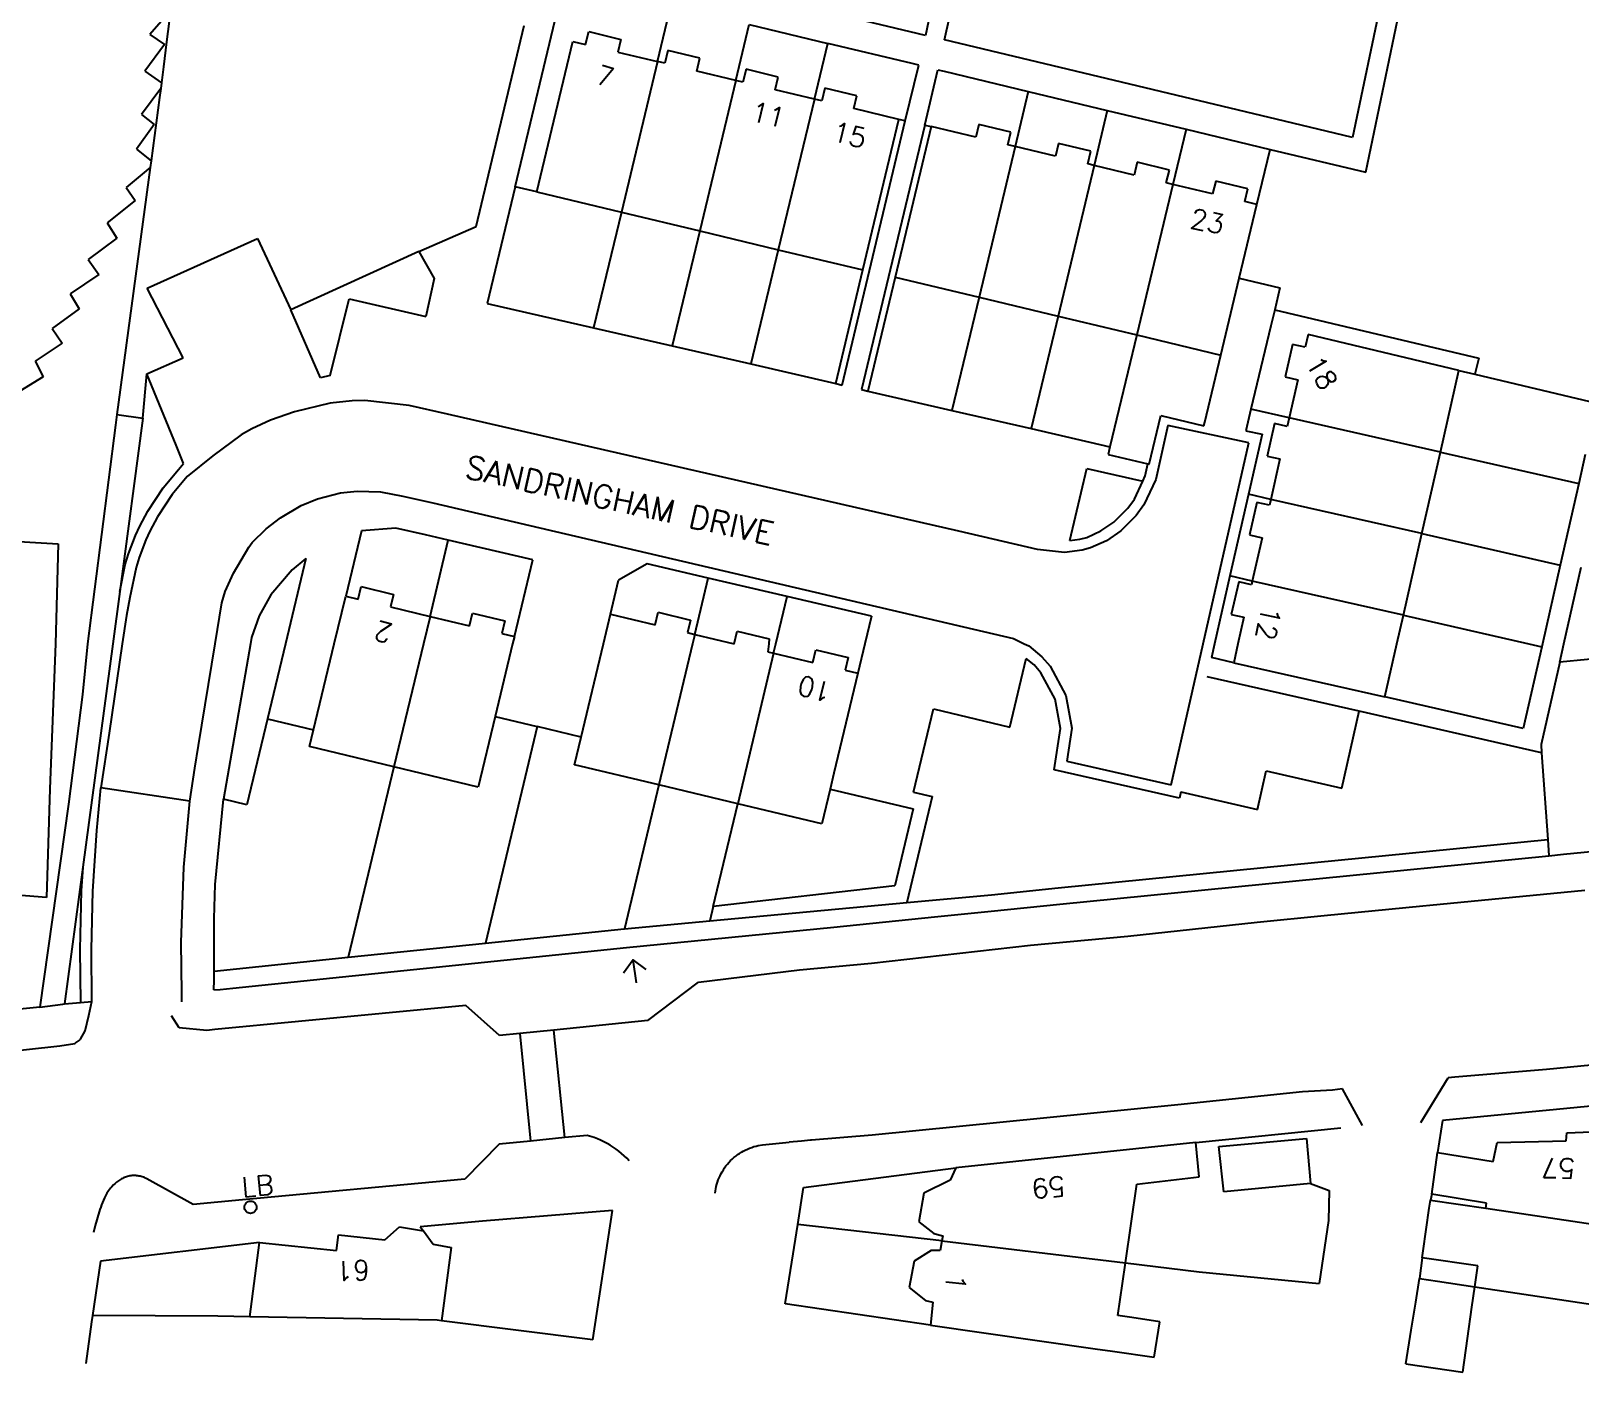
# Model space of a CAD drawing. Extents: x 427500 to 429848, y 434500 to 436505.
# Drawn here: x 428592 to 428686.5, y 435455.5 to 435537.4 of the extents above; entities that cross this region are included whole.
import ezdxf

# ---------------------------------------------------------------- set-up
doc = ezdxf.new("R2010")
doc.units = 0
doc.layers.add('LPTIP_Ex_Base', color=8, linetype='Continuous')
doc.styles.add('MtXpl_Romans', font='romans__.ttf')

msp = doc.modelspace()

# ---------------------------------------------------------------- linework, layer by layer
at = {"layer": 'LPTIP_Ex_Base', "color": 251, "true_color": 0x636466}
for p, q in [((428675.739, 435545.674), (428672.672, 435530.899)), ((428673.479, 435528.781), (428676.93, 435545.427)), ((428646.589, 435537.138), (428629.741, 435541.168)), ((428621.546, 435527.902), (428624.562, 435540.496)), ((428600.51, 435538.64), (428599.25, 435537.2)), ((428600.51, 435538.64), (428600.27, 435536.75)), ((428630.233, 435535.539), (428631.047, 435538.943)), ((428646.89, 435538.487), (428646.589, 435537.138)), ((428647.766, 435536.856), (428648.071, 435538.224)), ((428599.25, 435537.2), (428600.14, 435536.59)), ((428619.168, 435525.468), (428622.101, 435537.739)), ((428625.856, 435536.587), (428626.042, 435537.365)), ((428626.042, 435537.365), (428628.006, 435536.895)), ((428635.02, 435534.391), (428635.836, 435537.796)), ((428635.836, 435537.796), (428640.631, 435536.648)), ((428600.14, 435536.59), (428598.95, 435534.95)), ((428600.27, 435536.75), (428600.08, 435535.21)), ((428622.878, 435527.583), (428625.078, 435536.773)), ((428625.078, 435536.773), (428625.856, 435536.587)), ((428628.006, 435536.895), (428627.82, 435536.116)), ((428630.866, 435536.21), (428630.68, 435535.432)), ((428632.831, 435535.739), (428630.866, 435536.21)), ((428639.816, 435533.243), (428640.631, 435536.648)), ((428645.794, 435535.411), (428640.631, 435536.648)), ((428668.503, 435531.896), (428647.766, 435536.856)), ((428627.82, 435536.116), (428630.233, 435535.539)), ((428630.233, 435535.539), (428628.035, 435526.348)), ((428630.68, 435535.432), (428630.233, 435535.539)), ((428632.645, 435534.961), (428632.831, 435535.739)), ((428645.368, 435531.914), (428646.183, 435535.318)), ((428646.183, 435535.318), (428645.794, 435535.411)), ((428598.95, 435534.95), (428599.96, 435534.24)), ((428600.08, 435535.21), (428599.96, 435534.24)), ((428635.02, 435534.391), (428632.645, 435534.961)), ((428635.02, 435534.391), (428632.819, 435525.202)), ((428635.459, 435534.287), (428635.02, 435534.391)), ((428635.645, 435535.065), (428635.459, 435534.287)), ((428637.609, 435534.594), (428635.645, 435535.065)), ((428637.423, 435533.816), (428637.609, 435534.594)), ((428646.554, 435531.666), (428647.36, 435535.036)), ((428647.36, 435535.036), (428647.748, 435534.943)), ((428647.748, 435534.943), (428652.873, 435533.716)), ((428599.92, 435533.9), (428598.75, 435532.3)), ((428599.92, 435533.9), (428599.85, 435533.35)), ((428599.96, 435534.24), (428599.92, 435533.9)), ((428639.816, 435533.243), (428637.423, 435533.816)), ((428640.449, 435533.914), (428640.263, 435533.136)), ((428642.413, 435533.444), (428640.449, 435533.914)), ((428642.227, 435532.666), (428642.413, 435533.444)), ((428652.873, 435533.716), (428652.067, 435530.347)), ((428652.873, 435533.716), (428657.696, 435532.561)), ((428599.85, 435533.35), (428599.33, 435529.48)), ((428639.816, 435533.243), (428637.616, 435524.053)), ((428640.263, 435533.136), (428639.816, 435533.243)), ((428644.979, 435532.007), (428642.227, 435532.666)), ((428657.696, 435532.561), (428656.891, 435529.193)), ((428657.696, 435532.561), (428662.5, 435531.411)), ((428599.51, 435531.69), (428598.45, 435530.2)), ((428598.75, 435532.3), (428599.51, 435531.69)), ((428641.505, 435515.787), (428645.368, 435531.914)), ((428646.554, 435531.666), (428642.689, 435515.515)), ((428642.778, 435522.817), (428644.979, 435532.007)), ((428646.942, 435531.573), (428644.743, 435522.383)), ((428645.368, 435531.914), (428644.979, 435532.007)), ((428646.554, 435531.666), (428646.942, 435531.573)), ((428649.665, 435530.922), (428646.942, 435531.573)), ((428649.851, 435531.7), (428649.665, 435530.922)), ((428651.816, 435531.23), (428649.851, 435531.7)), ((428672.672, 435530.899), (428668.503, 435531.896)), ((428651.629, 435530.452), (428651.816, 435531.23)), ((428654.724, 435530.535), (428654.537, 435529.756)), ((428656.688, 435530.065), (428654.724, 435530.535)), ((428662.5, 435531.411), (428661.694, 435528.044)), ((428662.5, 435531.411), (428667.634, 435530.181)), ((428598.45, 435530.2), (428599.33, 435529.48)), ((428652.067, 435530.347), (428649.868, 435521.157)), ((428652.067, 435530.347), (428651.629, 435530.452)), ((428654.537, 435529.756), (428652.067, 435530.347)), ((428656.502, 435529.286), (428656.688, 435530.065)), ((428666.829, 435526.815), (428667.634, 435530.181)), ((428667.634, 435530.181), (428673.479, 435528.781)), ((428599.27, 435529.08), (428597.236, 435513.986)), ((428599.27, 435529.08), (428597.8, 435527.85)), ((428599.33, 435529.48), (428599.27, 435529.08)), ((428656.891, 435529.193), (428654.693, 435520.003)), ((428656.891, 435529.193), (428656.502, 435529.286)), ((428659.331, 435528.609), (428656.891, 435529.193)), ((428659.518, 435529.388), (428659.331, 435528.609)), ((428661.482, 435528.918), (428659.518, 435529.388)), ((428661.296, 435528.139), (428661.482, 435528.918)), ((428597.8, 435527.85), (428598.35, 435527.05)), ((428621.546, 435527.902), (428619.837, 435520.765)), ((428622.878, 435527.583), (428621.546, 435527.902)), ((428661.694, 435528.044), (428659.494, 435518.854)), ((428661.694, 435528.044), (428661.296, 435528.139)), ((428664.125, 435527.462), (428661.694, 435528.044)), ((428664.312, 435528.241), (428664.125, 435527.462)), ((428666.276, 435527.77), (428664.312, 435528.241)), ((428666.09, 435526.992), (428666.276, 435527.77)), ((428598.35, 435527.05), (428596.65, 435525.7)), ((428622.878, 435527.583), (428628.035, 435526.348)), ((428665.754, 435522.322), (428666.829, 435526.815)), ((428666.829, 435526.815), (428666.09, 435526.992)), ((428628.035, 435526.348), (428626.344, 435519.276)), ((428628.035, 435526.348), (428632.819, 435525.202)), ((428596.65, 435525.7), (428597.25, 435524.75)), ((428615.681, 435523.946), (428619.168, 435525.468)), ((428632.819, 435525.202), (428631.137, 435518.178)), ((428632.819, 435525.202), (428637.616, 435524.053)), ((428597.25, 435524.75), (428595.5, 435523.45)), ((428599.088, 435521.715), (428605.836, 435524.739)), ((428605.836, 435524.739), (428607.856, 435520.378)), ((428615.681, 435523.946), (428607.856, 435520.378)), ((428615.681, 435523.946), (428616.616, 435522.29)), ((428637.616, 435524.053), (428635.946, 435517.077)), ((428637.616, 435524.053), (428642.778, 435522.817)), ((428595.5, 435523.45), (428596.15, 435522.55)), ((428596.15, 435522.55), (428594.4, 435521.35)), ((428616.616, 435522.29), (428616.091, 435519.969)), ((428641.12, 435515.893), (428642.778, 435522.817)), ((428644.743, 435522.383), (428643.076, 435515.416)), ((428644.743, 435522.383), (428649.868, 435521.157)), ((428664.63, 435517.625), (428665.754, 435522.322)), ((428665.754, 435522.322), (428668.234, 435521.729)), ((428594.4, 435521.35), (428594.95, 435520.45)), ((428601.289, 435517.459), (428599.088, 435521.715)), ((428649.868, 435521.157), (428648.212, 435514.239)), ((428649.868, 435521.157), (428654.693, 435520.003)), ((428668.234, 435521.729), (428667.913, 435520.389)), ((428594.95, 435520.45), (428593.3, 435519.25)), ((428609.677, 435516.237), (428607.856, 435520.378)), ((428610.27, 435516.373), (428611.414, 435521.046)), ((428611.414, 435521.046), (428616.091, 435519.969)), ((428619.837, 435520.765), (428626.344, 435519.276)), ((428667.913, 435520.389), (428667.68, 435519.416)), ((428667.913, 435520.389), (428680.366, 435517.431)), ((428593.3, 435519.25), (428593.9, 435518.35)), ((428626.344, 435519.276), (428631.137, 435518.178)), ((428654.693, 435520.003), (428653.05, 435513.131)), ((428654.693, 435520.003), (428659.494, 435518.854)), ((428667.68, 435519.416), (428666.463, 435514.329)), ((428593.9, 435518.35), (428592.25, 435517.25)), ((428659.494, 435518.854), (428657.86, 435512.029)), ((428659.494, 435518.854), (428664.63, 435517.625)), ((428669.002, 435518.267), (428668.557, 435516.29)), ((428669.777, 435518.094), (428669.002, 435518.267)), ((428669.955, 435518.876), (428669.777, 435518.094)), ((428679.162, 435516.689), (428669.955, 435518.876)), ((428599.068, 435516.472), (428601.289, 435517.459)), ((428631.137, 435518.178), (428635.946, 435517.077)), ((428663.652, 435513.535), (428664.63, 435517.625)), ((428680.366, 435517.431), (428680.135, 435516.458)), ((428592.25, 435517.25), (428592.75, 435516.3)), ((428598.825, 435513.766), (428599.068, 435516.472)), ((428600.853, 435512.116), (428599.068, 435516.472)), ((428610.27, 435516.373), (428609.677, 435516.237)), ((428635.946, 435517.077), (428641.12, 435515.893)), ((428678.031, 435511.704), (428679.162, 435516.689)), ((428679.162, 435516.689), (428680.135, 435516.458)), ((428680.135, 435516.458), (428687.583, 435514.689)), ((428592.75, 435516.3), (428590.8, 435515.1)), ((428641.12, 435515.893), (428641.505, 435515.787)), ((428642.689, 435515.515), (428643.076, 435515.416)), ((428643.076, 435515.416), (428648.212, 435514.239)), ((428668.557, 435516.29), (428669.328, 435516.115)), ((428669.328, 435516.115), (428668.802, 435513.798)), ((428610.264, 435514.68), (428608.083, 435514.161)), ((428611.614, 435514.828), (428610.264, 435514.68)), ((428612.377, 435514.84), (428611.614, 435514.828)), ((428615.082, 435514.553), (428612.377, 435514.84)), ((428617.418, 435514.022), (428615.082, 435514.553)), ((428597.236, 435513.986), (428597.15, 435513.35)), ((428597.236, 435513.986), (428598.825, 435513.766)), ((428598.825, 435513.766), (428597.414, 435503.195)), ((428606.618, 435513.651), (428605.477, 435513.123)), ((428608.083, 435514.161), (428606.618, 435513.651)), ((428648.63, 435506.862), (428617.418, 435514.022)), ((428648.212, 435514.239), (428653.05, 435513.131)), ((428660.259, 435510.959), (428660.969, 435513.925)), ((428660.969, 435513.925), (428663.595, 435513.297)), ((428663.595, 435513.297), (428663.652, 435513.535)), ((428666.463, 435514.329), (428666.146, 435513.005)), ((428668.802, 435513.798), (428666.463, 435514.329)), ((428668.802, 435513.798), (428668.681, 435513.265)), ((428678.031, 435511.704), (428668.802, 435513.798)), ((428597.15, 435513.35), (428595.45, 435500)), ((428604.825, 435512.745), (428603.094, 435511.478)), ((428605.477, 435513.123), (428604.825, 435512.745)), ((428653.05, 435513.131), (428657.86, 435512.029)), ((428661.396, 435513.319), (428660.659, 435510.034)), ((428666.326, 435512.272), (428661.396, 435513.319)), ((428666.146, 435513.005), (428667.142, 435512.794)), ((428667.142, 435512.794), (428666.309, 435509.122)), ((428667.899, 435513.444), (428667.458, 435511.459)), ((428668.681, 435513.265), (428667.899, 435513.444)), ((428601.315, 435511.01), (428600.853, 435512.116)), ((428657.86, 435512.029), (428657.748, 435511.56)), ((428663.541, 435500), (428666.326, 435512.272)), ((428676.9, 435506.72), (428678.031, 435511.704)), ((428678.031, 435511.704), (428686.471, 435509.789)), ((428601.01, 435510.642), (428601.315, 435511.01)), ((428603.094, 435511.478), (428601.534, 435510.208)), ((428655.408, 435506.3), (428656.449, 435510.703)), ((428656.449, 435510.703), (428659.857, 435509.923)), ((428657.748, 435511.56), (428660.174, 435510.979)), ((428660.012, 435510.255), (428660.174, 435510.979)), ((428660.174, 435510.979), (428660.259, 435510.959)), ((428667.458, 435511.459), (428668.232, 435511.285)), ((428668.232, 435511.285), (428667.671, 435508.813)), ((428686.869, 435511.545), (428686.471, 435509.789)), ((428600.072, 435509.508), (428601.01, 435510.642)), ((428601.534, 435510.208), (428600.619, 435509.103)), ((428659.346, 435508.829), (428659.857, 435509.923)), ((428659.857, 435509.923), (428660.012, 435510.255)), ((428660.659, 435510.034), (428659.934, 435508.481)), ((428686.471, 435509.789), (428685.341, 435504.804)), ((428599.142, 435508.1), (428600.072, 435509.508)), ((428600.619, 435509.103), (428599.726, 435507.75)), ((428608.5, 435508.432), (428609.496, 435508.845)), ((428609.496, 435508.845), (428610.888, 435509.202)), ((428610.888, 435509.202), (428611.906, 435509.316)), ((428611.906, 435509.316), (428613.342, 435509.274)), ((428613.342, 435509.274), (428614.701, 435509.012)), ((428614.701, 435509.012), (428616.535, 435508.601)), ((428658.942, 435508.277), (428659.346, 435508.829)), ((428666.309, 435509.122), (428665.178, 435504.138)), ((428667.671, 435508.813), (428666.309, 435509.122)), ((428667.671, 435508.813), (428667.59, 435508.454)), ((428676.9, 435506.72), (428667.671, 435508.813)), ((428598.645, 435507.186), (428599.142, 435508.1)), ((428607.228, 435507.687), (428608.5, 435508.432)), ((428616.535, 435508.601), (428649.534, 435500.883)), ((428658.085, 435507.422), (428658.942, 435508.277)), ((428659.46, 435507.833), (428658.522, 435506.897)), ((428659.934, 435508.481), (428659.46, 435507.833)), ((428666.821, 435508.63), (428666.365, 435506.644)), ((428667.59, 435508.454), (428666.821, 435508.63)), ((428598.377, 435506.609), (428598.645, 435507.186)), ((428599.253, 435506.88), (428599.004, 435506.345)), ((428599.726, 435507.75), (428599.253, 435506.88)), ((428605.507, 435506.176), (428606.353, 435507.021)), ((428606.353, 435507.021), (428607.228, 435507.687)), ((428612.173, 435506.901), (428611.212, 435502.905)), ((428614.261, 435507.051), (428612.173, 435506.901)), ((428616.086, 435506.642), (428614.261, 435507.051)), ((428656.437, 435506.493), (428657.306, 435506.884)), ((428657.306, 435506.884), (428658.085, 435507.422)), ((428658.522, 435506.897), (428657.641, 435506.289)), ((428586.25, 435506.55), (428593.65, 435506.1)), ((428593.65, 435506.1), (428593.5, 435500)), ((428597.955, 435505.488), (428598.377, 435506.609)), ((428599.004, 435506.345), (428598.599, 435505.27)), ((428605.289, 435505.897), (428605.507, 435506.176)), ((428617.471, 435506.318), (428616.086, 435506.642)), ((428616.356, 435501.67), (428617.471, 435506.318)), ((428622.627, 435505.112), (428617.471, 435506.318)), ((428653.445, 435505.762), (428648.63, 435506.862)), ((428655.408, 435506.3), (428656.021, 435506.377)), ((428656.021, 435506.377), (428656.437, 435506.493)), ((428657.641, 435506.289), (428656.669, 435505.852)), ((428666.365, 435506.644), (428667.139, 435506.465)), ((428667.139, 435506.465), (428666.54, 435503.829)), ((428675.769, 435501.735), (428676.9, 435506.72)), ((428676.9, 435506.72), (428685.341, 435504.804)), ((428597.755, 435504.827), (428597.955, 435505.488)), ((428598.599, 435505.27), (428598.415, 435504.659)), ((428604.367, 435504.31), (428605.289, 435505.897)), ((428608.782, 435505.206), (428607.53, 435500)), ((428608.782, 435505.206), (428607.95, 435504.503)), ((428621.503, 435500.434), (428622.627, 435505.112)), ((428655.077, 435505.574), (428653.445, 435505.762)), ((428656.155, 435505.708), (428655.077, 435505.574)), ((428656.669, 435505.852), (428656.155, 435505.708)), ((428597.414, 435503.195), (428597.755, 435504.827)), ((428598.415, 435504.659), (428598.033, 435502.832)), ((428603.86, 435503.194), (428604.367, 435504.31)), ((428607.95, 435504.503), (428606.642, 435502.975)), ((428629.604, 435504.883), (428627.864, 435503.887)), ((428633.334, 435504.011), (428629.604, 435504.883)), ((428665.178, 435504.138), (428664.239, 435500)), ((428666.54, 435503.829), (428665.178, 435504.138)), ((428685.341, 435504.804), (428684.25, 435500)), ((428685.565, 435500), (428686.627, 435504.684)), ((428597.414, 435503.195), (428596.987, 435500)), ((428603.644, 435502.505), (428603.86, 435503.194)), ((428611.97, 435502.723), (428612.156, 435503.492)), ((428612.156, 435503.492), (428614.128, 435503.014)), ((428627.366, 435501.797), (428627.864, 435503.887)), ((428632.513, 435500.571), (428633.334, 435504.011)), ((428638.153, 435502.885), (428633.334, 435504.011)), ((428665.718, 435503.777), (428665.256, 435501.79)), ((428666.489, 435503.605), (428665.718, 435503.777)), ((428666.54, 435503.829), (428666.489, 435503.605)), ((428675.769, 435501.735), (428666.54, 435503.829)), ((428598.033, 435502.832), (428597.826, 435501.726)), ((428603.235, 435500), (428603.644, 435502.505)), ((428606.642, 435502.975), (428605.938, 435501.707)), ((428610.513, 435500), (428611.212, 435502.905)), ((428611.212, 435502.905), (428611.97, 435502.723)), ((428614.128, 435503.014), (428613.944, 435502.249)), ((428613.944, 435502.249), (428616.356, 435501.67)), ((428637.465, 435500), (428638.153, 435502.885)), ((428643.293, 435501.684), (428638.153, 435502.885)), ((428597.826, 435501.726), (428597.57, 435500)), ((428605.938, 435501.707), (428605.461, 435500.383)), ((428616.356, 435501.67), (428615.955, 435500)), ((428616.356, 435501.67), (428618.767, 435501.091)), ((428618.767, 435501.091), (428618.955, 435501.871)), ((428618.955, 435501.871), (428620.916, 435501.391)), ((428620.916, 435501.391), (428620.732, 435500.619)), ((428626.938, 435500), (428627.366, 435501.797)), ((428627.366, 435501.797), (428630.099, 435501.146)), ((428630.099, 435501.146), (428630.281, 435501.917)), ((428630.281, 435501.917), (428632.25, 435501.439)), ((428632.25, 435501.439), (428632.064, 435500.678)), ((428643.293, 435501.684), (428642.892, 435500)), ((428665.256, 435501.79), (428666.038, 435501.616)), ((428666.038, 435501.616), (428665.671, 435500)), ((428675.375, 435500), (428675.769, 435501.735)), ((428675.769, 435501.735), (428683.416, 435500)), ((428605.459, 435500.372), (428605.394, 435500)), ((428605.461, 435500.383), (428605.459, 435500.372)), ((428620.732, 435500.619), (428621.503, 435500.434)), ((428621.503, 435500.434), (428621.399, 435500)), ((428632.064, 435500.678), (428632.513, 435500.571)), ((428632.513, 435500.571), (428632.377, 435500)), ((428632.513, 435500.571), (428634.911, 435500)), ((428634.915, 435500), (428635.099, 435500.766)), ((428635.099, 435500.766), (428637.065, 435500.306)), ((428637.065, 435500.306), (428637.033, 435500)), ((428649.534, 435500.883), (428651.976, 435500.312)), ((428651.976, 435500.312), (428652.62, 435500)), ((428593.5, 435500), (428593.15, 435491.15)), ((428595.45, 435500), (428595.15, 435496.9)), ((428596.987, 435500), (428595.161, 435486.351)), ((428597.57, 435500), (428596.763, 435494.547)), ((428602.221, 435493.79), (428603.235, 435500)), ((428605.394, 435500), (428603.746, 435490.515)), ((428607.53, 435500), (428606.428, 435495.415)), ((428609.248, 435494.737), (428610.513, 435500)), ((428615.955, 435500), (428614.149, 435492.482)), ((428621.399, 435500), (428620.332, 435495.557)), ((428625.582, 435494.306), (428626.938, 435500)), ((428632.377, 435500), (428630.32, 435491.379)), ((428634.911, 435500), (428634.915, 435499.999)), ((428634.915, 435499.999), (428634.915, 435500)), ((428637.328, 435499.424), (428635.138, 435490.232)), ((428637.033, 435500), (428636.982, 435499.507)), ((428636.982, 435499.507), (428637.328, 435499.424)), ((428637.328, 435499.424), (428637.465, 435500)), ((428637.328, 435499.424), (428639.73, 435498.852)), ((428639.73, 435498.852), (428639.912, 435499.627)), ((428639.912, 435499.627), (428641.882, 435499.163)), ((428642.892, 435500), (428642.463, 435498.201)), ((428652.62, 435500), (428652.901, 435499.864)), ((428652.901, 435499.864), (428653.7, 435499.196)), ((428661.586, 435491.384), (428663.541, 435500)), ((428664.239, 435500), (428664.046, 435499.152)), ((428665.671, 435500), (428665.409, 435498.843)), ((428674.638, 435496.75), (428675.375, 435500)), ((428684.209, 435499.82), (428683.078, 435494.833)), ((428683.416, 435500), (428684.209, 435499.82)), ((428684.25, 435500), (428684.209, 435499.82)), ((428685.308, 435498.868), (428685.565, 435500)), ((428695.896, 435499.925), (428685.308, 435498.868)), ((428641.882, 435499.163), (428641.695, 435498.384)), ((428641.695, 435498.384), (428642.463, 435498.201)), ((428651.753, 435494.91), (428652.752, 435499.103)), ((428653.225, 435498.707), (428652.752, 435499.103)), ((428653.644, 435498.233), (428653.225, 435498.707)), ((428653.7, 435499.196), (428654.206, 435498.624)), ((428654.206, 435498.624), (428655.166, 435496.838)), ((428665.409, 435498.843), (428664.046, 435499.152)), ((428665.409, 435498.843), (428674.638, 435496.75)), ((428685.308, 435498.868), (428684.168, 435493.841)), ((428642.463, 435498.201), (428641.01, 435492.101)), ((428654.515, 435496.612), (428653.644, 435498.233)), ((428673.074, 435495.873), (428663.781, 435497.982)), ((428595.15, 435496.9), (428594.3, 435490.2)), ((428654.832, 435494.828), (428654.515, 435496.612)), ((428655.166, 435496.838), (428655.521, 435494.837)), ((428683.078, 435494.833), (428674.638, 435496.75)), ((428620.332, 435495.557), (428619.296, 435491.246)), ((428620.332, 435495.557), (428622.898, 435494.946)), ((428645.873, 435490.943), (428647.084, 435496.026)), ((428647.084, 435496.026), (428651.753, 435494.91)), ((428672.012, 435491.192), (428673.074, 435495.873)), ((428684.203, 435493.347), (428673.074, 435495.873)), ((428606.428, 435495.415), (428605.168, 435490.174)), ((428606.428, 435495.415), (428609.248, 435494.737)), ((428609.003, 435493.718), (428609.248, 435494.737)), ((428622.898, 435494.946), (428619.745, 435481.721)), ((428625.582, 435494.306), (428622.898, 435494.946)), ((428654.451, 435492.307), (428654.832, 435494.828)), ((428655.521, 435494.837), (428655.218, 435492.83)), ((428596.763, 435494.547), (428596.267, 435491.198)), ((428601.996, 435492.402), (428602.221, 435493.79)), ((428614.149, 435492.482), (428609.003, 435493.718)), ((428625.177, 435492.604), (428625.582, 435494.306)), ((428684.168, 435493.841), (428684.203, 435493.347)), ((428655.218, 435492.83), (428661.586, 435491.384)), ((428684.203, 435493.347), (428684.581, 435488.057)), ((428601.703, 435490.394), (428601.996, 435492.402)), ((428614.149, 435492.482), (428611.357, 435480.859)), ((428619.296, 435491.246), (428614.149, 435492.482)), ((428630.32, 435491.379), (428625.177, 435492.604)), ((428641.01, 435492.101), (428640.776, 435491.119)), ((428662.099, 435490.57), (428654.451, 435492.307)), ((428666.866, 435489.888), (428667.399, 435492.239)), ((428667.399, 435492.239), (428672.012, 435491.192)), ((428593.15, 435491.15), (428592.95, 435484.5)), ((428596.01, 435488.591), (428596.267, 435491.198)), ((428601.703, 435490.394), (428596.267, 435491.198)), ((428630.32, 435491.379), (428628.224, 435482.593)), ((428635.138, 435490.232), (428630.32, 435491.379)), ((428640.776, 435491.119), (428640.273, 435489.009)), ((428640.776, 435491.119), (428645.844, 435489.912)), ((428645.873, 435490.943), (428647.002, 435490.674)), ((428662.185, 435490.95), (428662.099, 435490.57)), ((428662.185, 435490.95), (428666.866, 435489.888)), ((428594.3, 435490.2), (428592.55, 435477.81)), ((428601.335, 435486.357), (428601.703, 435490.394)), ((428603.249, 435485.306), (428603.746, 435490.515)), ((428605.168, 435490.174), (428603.746, 435490.515)), ((428633.643, 435483.957), (428635.138, 435490.232)), ((428640.273, 435489.009), (428635.138, 435490.232)), ((428645.844, 435489.912), (428644.725, 435485.216)), ((428647.002, 435490.674), (428645.459, 435484.199)), ((428595.767, 435484.894), (428596.01, 435488.591)), ((428668.901, 435486.495), (428684.581, 435488.057)), ((428684.581, 435488.057), (428684.652, 435487.06)), ((428685.55, 435487.15), (428698.45, 435488.45)), ((428669, 435485.5), (428684.652, 435487.06)), ((428684.652, 435487.06), (428685.55, 435487.15)), ((428595.161, 435486.351), (428594.045, 435478.009)), ((428595.161, 435486.351), (428595.068, 435484.925)), ((428601.161, 435481.771), (428601.335, 435486.357)), ((428654.7, 435485.095), (428668.901, 435486.495)), ((428603.187, 435483.228), (428603.249, 435485.306)), ((428644.725, 435485.216), (428633.643, 435483.957)), ((428654.8, 435484.1), (428669, 435485.5)), ((428592.95, 435484.5), (428588.15, 435484.9)), ((428595.068, 435484.925), (428594.989, 435481.335)), ((428595.689, 435481.331), (428595.767, 435484.894)), ((428633.434, 435483.078), (428645.459, 435484.199)), ((428645.459, 435484.199), (428650.628, 435484.68)), ((428650.628, 435484.68), (428654.7, 435485.095)), ((428677.38, 435484.04), (428686.85, 435484.95)), ((428633.643, 435483.957), (428633.434, 435483.078)), ((428641, 435482.7), (428647.145, 435483.323)), ((428647.145, 435483.323), (428650.602, 435483.674)), ((428650.602, 435483.674), (428654.8, 435484.1)), ((428666.85, 435483), (428670.93, 435483.4)), ((428670.93, 435483.4), (428676.95, 435484)), ((428676.95, 435484), (428677.38, 435484.04)), ((428603.174, 435480.017), (428603.187, 435483.228)), ((428619.745, 435481.721), (428628.212, 435482.592)), ((428628.212, 435482.592), (428628.224, 435482.593)), ((428628.224, 435482.593), (428628.235, 435482.594)), ((428628.235, 435482.594), (428633.434, 435483.078)), ((428628.35, 435481.45), (428641, 435482.7)), ((428658.95, 435482.15), (428666.85, 435483)), ((428601.208, 435478.68), (428601.161, 435481.771)), ((428604.329, 435478.98), (428628.35, 435481.45)), ((428611.357, 435480.859), (428619.745, 435481.721)), ((428643.3, 435480.5), (428653, 435481.6)), ((428653, 435481.6), (428658.95, 435482.15)), ((428594.989, 435481.335), (428595.025, 435478.102)), ((428595.724, 435478.168), (428595.689, 435481.331)), ((428603.174, 435480.017), (428611.357, 435480.859)), ((428638.91, 435480.09), (428643.3, 435480.5)), ((428603.17, 435478.863), (428603.172, 435479.469)), ((428603.172, 435479.469), (428603.174, 435480.017)), ((428632.74, 435479.34), (428638.91, 435480.09)), ((428601.216, 435478.148), (428601.208, 435478.68)), ((428603.17, 435478.863), (428603.549, 435478.9)), ((428603.549, 435478.9), (428604.329, 435478.98)), ((428629.66, 435476.99), (428632.74, 435479.34)), ((428592.55, 435477.81), (428570.4, 435475.65)), ((428592.55, 435477.81), (428593.95, 435478)), ((428593.95, 435478), (428594.045, 435478.009)), ((428594.045, 435478.009), (428595.025, 435478.102)), ((428595.025, 435478.102), (428595.724, 435478.168)), ((428595.533, 435477.298), (428595.724, 435478.168)), ((428618.54, 435477.91), (428603.231, 435476.44)), ((428620.6, 435476.08), (428618.54, 435477.91)), ((428595.306, 435476.365), (428595.533, 435477.298)), ((428601.048, 435476.556), (428600.573, 435477.278)), ((428629.66, 435476.99), (428623.92, 435476.41)), ((428594.707, 435475.613), (428594.94, 435475.784)), ((428594.94, 435475.784), (428595.014, 435475.861)), ((428595.014, 435475.861), (428595.306, 435476.365)), ((428602.74, 435476.393), (428601.048, 435476.556)), ((428603.231, 435476.44), (428602.74, 435476.393)), ((428621.83, 435476.2), (428620.6, 435476.08)), ((428623.92, 435476.41), (428621.83, 435476.2)), ((428621.83, 435476.2), (428622.48, 435469.64)), ((428624.58, 435469.85), (428623.92, 435476.41)), ((428589.28, 435474.97), (428593.76, 435475.453)), ((428593.76, 435475.453), (428594.682, 435475.603)), ((428594.682, 435475.603), (428594.696, 435475.605)), ((428594.696, 435475.605), (428594.707, 435475.613)), ((428684.5, 435474), (428678.9, 435473.55)), ((428691.1, 435474.65), (428684.5, 435474)), ((428676.84, 435470.77), (428678.5, 435473.5)), ((428678.9, 435473.55), (428678.5, 435473.5)), ((428669.6, 435472.65), (428662, 435471.85)), ((428671.45, 435472.75), (428669.6, 435472.65)), ((428672.06, 435472.82), (428671.45, 435472.75)), ((428673.28, 435470.59), (428672.06, 435472.82)), ((428693.8, 435472.4), (428678.15, 435470.9)), ((428662, 435471.85), (428643.35, 435470)), ((428663.1, 435469.55), (428671.95, 435470.45)), ((428678.15, 435470.9), (428677.85, 435468.95)), ((428685.7, 435469.65), (428685.75, 435470.15)), ((428685.75, 435470.15), (428687.25, 435470.2)), ((428620.57, 435469.46), (428618.48, 435467.32)), ((428622.48, 435469.64), (428620.57, 435469.46)), ((428624.58, 435469.85), (428622.48, 435469.64)), ((428625.95, 435469.98), (428624.58, 435469.85)), ((428626.37, 435469.85), (428625.95, 435469.98)), ((428626.57, 435469.78), (428626.37, 435469.85)), ((428626.77, 435469.69), (428626.57, 435469.78)), ((428626.97, 435469.6), (428626.77, 435469.69)), ((428627.16, 435469.5), (428626.97, 435469.6)), ((428627.35, 435469.39), (428627.16, 435469.5)), ((428627.53, 435469.27), (428627.35, 435469.39)), ((428627.71, 435469.15), (428627.53, 435469.27)), ((428627.88, 435469.02), (428627.71, 435469.15)), ((428635.48, 435469.03), (428635.6, 435469.09)), ((428635.6, 435469.09), (428635.73, 435469.15)), ((428635.73, 435469.15), (428635.86, 435469.2)), ((428635.86, 435469.2), (428635.99, 435469.25)), ((428635.99, 435469.25), (428636.12, 435469.3)), ((428636.12, 435469.3), (428636.26, 435469.33)), ((428636.26, 435469.33), (428636.39, 435469.36)), ((428636.39, 435469.36), (428636.66, 435469.41)), ((428636.66, 435469.41), (428638.27, 435469.57)), ((428639.03, 435469.64), (428638.27, 435469.57)), ((428639.58, 435469.69), (428639.03, 435469.64)), ((428639.65, 435469.7), (428639.58, 435469.69)), ((428643.35, 435470), (428639.65, 435469.7)), ((428663.1, 435469.55), (428648.45, 435468)), ((428663.3, 435467.45), (428663.1, 435469.55)), ((428664.5, 435469.3), (428669.86, 435469.8)), ((428664.8, 435466.55), (428664.5, 435469.3)), ((428669.86, 435469.8), (428670.1, 435467.05)), ((428681.25, 435468.4), (428681.5, 435469.55)), ((428681.5, 435469.55), (428685.7, 435469.65)), ((428628.05, 435468.88), (428627.88, 435469.02)), ((428628.21, 435468.74), (428628.05, 435468.88)), ((428628.37, 435468.59), (428628.21, 435468.74)), ((428628.52, 435468.43), (428628.37, 435468.59)), ((428634.34, 435468), (428634.42, 435468.12)), ((428634.42, 435468.12), (428634.51, 435468.23)), ((428634.51, 435468.23), (428634.6, 435468.33)), ((428634.6, 435468.33), (428634.7, 435468.45)), ((428634.7, 435468.45), (428634.8, 435468.54)), ((428634.8, 435468.54), (428634.91, 435468.64)), ((428634.91, 435468.64), (428635.02, 435468.72)), ((428635.02, 435468.72), (428635.13, 435468.81)), ((428635.13, 435468.81), (428635.24, 435468.88)), ((428635.24, 435468.88), (428635.36, 435468.96)), ((428635.36, 435468.96), (428635.48, 435469.03)), ((428677.5, 435466.4), (428677.85, 435468.95)), ((428677.85, 435468.95), (428681.25, 435468.4)), ((428597.29, 435467.18), (428597.23, 435467.14)), ((428597.34, 435467.22), (428597.29, 435467.18)), ((428597.4, 435467.26), (428597.34, 435467.22)), ((428597.46, 435467.3), (428597.4, 435467.26)), ((428597.52, 435467.33), (428597.46, 435467.3)), ((428597.58, 435467.36), (428597.52, 435467.33)), ((428597.64, 435467.39), (428597.58, 435467.36)), ((428597.7, 435467.42), (428597.64, 435467.39)), ((428597.77, 435467.44), (428597.7, 435467.42)), ((428597.84, 435467.46), (428597.77, 435467.44)), ((428597.9, 435467.48), (428597.84, 435467.46)), ((428597.97, 435467.5), (428597.9, 435467.48)), ((428598.04, 435467.51), (428597.97, 435467.5)), ((428598.11, 435467.52), (428598.04, 435467.51)), ((428598.18, 435467.53), (428598.11, 435467.52)), ((428598.25, 435467.53), (428598.18, 435467.53)), ((428598.32, 435467.53), (428598.25, 435467.53)), ((428598.39, 435467.53), (428598.32, 435467.53)), ((428598.45, 435467.52), (428598.39, 435467.53)), ((428598.52, 435467.51), (428598.45, 435467.52)), ((428598.59, 435467.5), (428598.52, 435467.51)), ((428598.66, 435467.49), (428598.59, 435467.5)), ((428598.73, 435467.47), (428598.66, 435467.49)), ((428598.79, 435467.45), (428598.73, 435467.47)), ((428598.86, 435467.43), (428598.79, 435467.45)), ((428598.92, 435467.41), (428598.86, 435467.43)), ((428598.99, 435467.38), (428598.92, 435467.41)), ((428599.08, 435467.33), (428598.99, 435467.38)), ((428601.9, 435465.76), (428599.08, 435467.33)), ((428618.48, 435467.32), (428604.909, 435466.043)), ((428633.91, 435467.14), (428633.95, 435467.27)), ((428633.95, 435467.27), (428634, 435467.4)), ((428634, 435467.4), (428634.06, 435467.52)), ((428634.06, 435467.52), (428634.12, 435467.65)), ((428634.12, 435467.65), (428634.19, 435467.77)), ((428634.19, 435467.77), (428634.26, 435467.89)), ((428634.26, 435467.89), (428634.34, 435468)), ((428639.15, 435466.8), (428648.45, 435468)), ((428648.1, 435467.25), (428646.5, 435466.45)), ((428648.45, 435468), (428648.1, 435467.25)), ((428659.5, 435467), (428663.3, 435467.45)), ((428596.59, 435466.37), (428596.48, 435466.17)), ((428596.64, 435466.45), (428596.59, 435466.37)), ((428596.69, 435466.53), (428596.64, 435466.45)), ((428596.74, 435466.61), (428596.69, 435466.53)), ((428596.8, 435466.68), (428596.74, 435466.61)), ((428596.85, 435466.76), (428596.8, 435466.68)), ((428596.91, 435466.83), (428596.85, 435466.76)), ((428597.04, 435466.96), (428596.91, 435466.83)), ((428597.11, 435467.03), (428597.04, 435466.96)), ((428597.18, 435467.09), (428597.11, 435467.03)), ((428597.23, 435467.14), (428597.18, 435467.09)), ((428633.76, 435466.46), (428633.78, 435466.6)), ((428633.78, 435466.6), (428633.8, 435466.73)), ((428633.8, 435466.73), (428633.83, 435466.87)), ((428633.83, 435466.87), (428633.87, 435467)), ((428633.87, 435467), (428633.91, 435467.14)), ((428638.8, 435464.55), (428639.15, 435466.8)), ((428646.5, 435466.45), (428646.2, 435464.7)), ((428658.8, 435462.2), (428659.5, 435467)), ((428670.1, 435467.05), (428664.8, 435466.55)), ((428670.1, 435467.05), (428671.242, 435466.616)), ((428671.242, 435466.616), (428671.2, 435464.8)), ((428677.5, 435466.4), (428677.413, 435466.024)), ((428680.85, 435465.85), (428677.5, 435466.4)), ((428596.16, 435465.32), (428595.91, 435464.49)), ((428596.21, 435465.46), (428596.16, 435465.32)), ((428596.26, 435465.61), (428596.21, 435465.46)), ((428596.31, 435465.75), (428596.26, 435465.61)), ((428596.36, 435465.89), (428596.31, 435465.75)), ((428596.42, 435466.03), (428596.36, 435465.89)), ((428596.48, 435466.17), (428596.42, 435466.03)), ((428604.909, 435466.043), (428601.9, 435465.76)), ((428627.5, 435465.4), (428619.55, 435464.75)), ((428626.3, 435457.5), (428627.5, 435465.4)), ((428676.973, 435462.938), (428677.345, 435465.546)), ((428677.345, 435465.546), (428677.398, 435465.918)), ((428677.398, 435465.918), (428677.413, 435466.024)), ((428677.413, 435466.024), (428677.42, 435466.023)), ((428677.42, 435466.023), (428680.81, 435465.54)), ((428680.81, 435465.54), (428680.85, 435465.85)), ((428680.81, 435465.54), (428689.7, 435464.21)), ((428595.91, 435464.49), (428595.81, 435464.06)), ((428613.6, 435463.6), (428614.5, 435464.4)), ((428614.5, 435464.4), (428615.95, 435464.15)), ((428619.55, 435464.75), (428615.75, 435464.4)), ((428615.75, 435464.4), (428615.95, 435464.15)), ((428638.45, 435462.25), (428638.8, 435464.55)), ((428647.6, 435463.55), (428638.8, 435464.55)), ((428646.2, 435464.7), (428647.1, 435464)), ((428671.2, 435464.8), (428670.63, 435460.95)), ((428605.95, 435463.45), (428596.25, 435462.3)), ((428605.35, 435458.91), (428605.95, 435463.45)), ((428605.95, 435463.45), (428610.65, 435462.95)), ((428610.65, 435462.95), (428610.77, 435463.91)), ((428610.77, 435463.91), (428613.6, 435463.6)), ((428615.95, 435464.15), (428616.55, 435463.35)), ((428647.1, 435464), (428647.65, 435463.85)), ((428647.6, 435463.55), (428647.5, 435462.95)), ((428647.65, 435463.85), (428647.6, 435463.55)), ((428647.6, 435463.55), (428658.8, 435462.2)), ((428616.55, 435463.35), (428617.65, 435463.15)), ((428617.65, 435463.15), (428617.06, 435458.67)), ((428646.95, 435462.95), (428645.9, 435462.3)), ((428647.5, 435462.95), (428646.95, 435462.95)), ((428676.913, 435462.514), (428676.75, 435461.25)), ((428676.913, 435462.514), (428676.973, 435462.938)), ((428680.31, 435462.03), (428676.913, 435462.514)), ((428596.25, 435462.3), (428595.76, 435459)), ((428638.04, 435459.71), (428638.45, 435462.25)), ((428645.9, 435462.3), (428645.6, 435460.7)), ((428658.616, 435460.949), (428658.8, 435462.2)), ((428658.8, 435462.2), (428663.3, 435461.65)), ((428663.3, 435461.65), (428670.63, 435460.95)), ((428680.13, 435460.74), (428680.31, 435462.03)), ((428645.6, 435460.7), (428646.6, 435459.9)), ((428658.33, 435459), (428658.616, 435460.949)), ((428676.52, 435459.8), (428676.75, 435461.25)), ((428676.75, 435461.25), (428677.86, 435461.082)), ((428677.86, 435461.082), (428680.13, 435460.74)), ((428679.95, 435459.49), (428680.13, 435460.74)), ((428680.13, 435460.74), (428690.05, 435459.25)), ((428646.9, 435458.4), (428638.04, 435459.71)), ((428646.6, 435459.9), (428647.05, 435459.8)), ((428647.05, 435459.8), (428646.9, 435458.4)), ((428676.25, 435458.1), (428676.52, 435459.8)), ((428595.76, 435459), (428595.7, 435458.6)), ((428603.4, 435458.95), (428595.76, 435459)), ((428605.35, 435458.91), (428603.4, 435458.95)), ((428616.8, 435458.7), (428605.35, 435458.91)), ((428617.06, 435458.67), (428616.8, 435458.7)), ((428626.3, 435457.5), (428617.06, 435458.67)), ((428659.2, 435458.86), (428658.33, 435459)), ((428660.9, 435458.6), (428659.2, 435458.86)), ((428679.686, 435457.591), (428679.95, 435459.49)), ((428595.7, 435458.6), (428595.34, 435456.06)), ((428646.9, 435458.4), (428656.96, 435456.96)), ((428660.55, 435456.45), (428660.9, 435458.6)), ((428675.92, 435456.05), (428676.25, 435458.1)), ((428656.96, 435456.96), (428658.01, 435456.81)), ((428658.01, 435456.81), (428660.55, 435456.45)), ((428679.4, 435455.54), (428679.686, 435457.591)), ((428675.92, 435456.05), (428679.4, 435455.54))]:
    msp.add_line(p, q, dxfattribs=at)
for points in [[(428629.556, 435480.108), (428628.75, 435480.7), (428628.158, 435479.894)], [(428628.965, 435479.296), (428628.75, 435480.7)], [(428605.775, 435465.6), (428605.768, 435465.527), (428605.746, 435465.456), (428605.712, 435465.392), (428605.665, 435465.335), (428605.608, 435465.288), (428605.544, 435465.254), (428605.473, 435465.232), (428605.4, 435465.225), (428605.327, 435465.232), (428605.256, 435465.254), (428605.192, 435465.288), (428605.135, 435465.335), (428605.088, 435465.392), (428605.054, 435465.456), (428605.032, 435465.527), (428605.025, 435465.6), (428605.032, 435465.673), (428605.054, 435465.744), (428605.088, 435465.808), (428605.135, 435465.865), (428605.192, 435465.912), (428605.256, 435465.946), (428605.327, 435465.968), (428605.4, 435465.975), (428605.473, 435465.968), (428605.544, 435465.946), (428605.608, 435465.912), (428605.665, 435465.865), (428605.712, 435465.808), (428605.746, 435465.744), (428605.768, 435465.673), (428605.775, 435465.6)]]:
    msp.add_lwpolyline(points, dxfattribs=at)

# ---------------------------------------------------------------- texts
at = {"layer": 'LPTIP_Ex_Base', "color": 251, "true_color": 0x636466, "style": 'MtXpl_Romans'}
for s, height, rotation, p in [('7', 1.2, 342.7, (428626.37, 435534.224)), ('11', 1.2, 346.9, (428635.858, 435531.929)), ('15', 1.2, 346.1, (428640.82, 435530.722)), ('23', 1.2, 348.4, (428662.677, 435525.408)), ('18', 1.2, 300.9, (428669.741, 435517.122)), ('SANDRINGHAM DRIVE', 1.4, 347.5, (428618.411, 435510.157)), ('2', 1.2, 164.6, (428614.151, 435501.144)), ('12', 1.2, 258, (428667.156, 435502.364)), ('10', 1.2, 166, (428640.981, 435497.586)), ('57', 1.2, 179.5, (428686.261, 435468.579)), ('LB', 1.2, 5.5, (428604.914, 435466.219)), ('59', 1.2, 186.8, (428655.05, 435467.526)), ('61', 1.2, 182.2, (428612.664, 435462.378)), ('1', 1.2, 264, (428647.902, 435461.594))]:
    msp.add_text(s, height=height, rotation=rotation, dxfattribs=at).set_placement(p)

doc.saveas('drawing.dxf')
